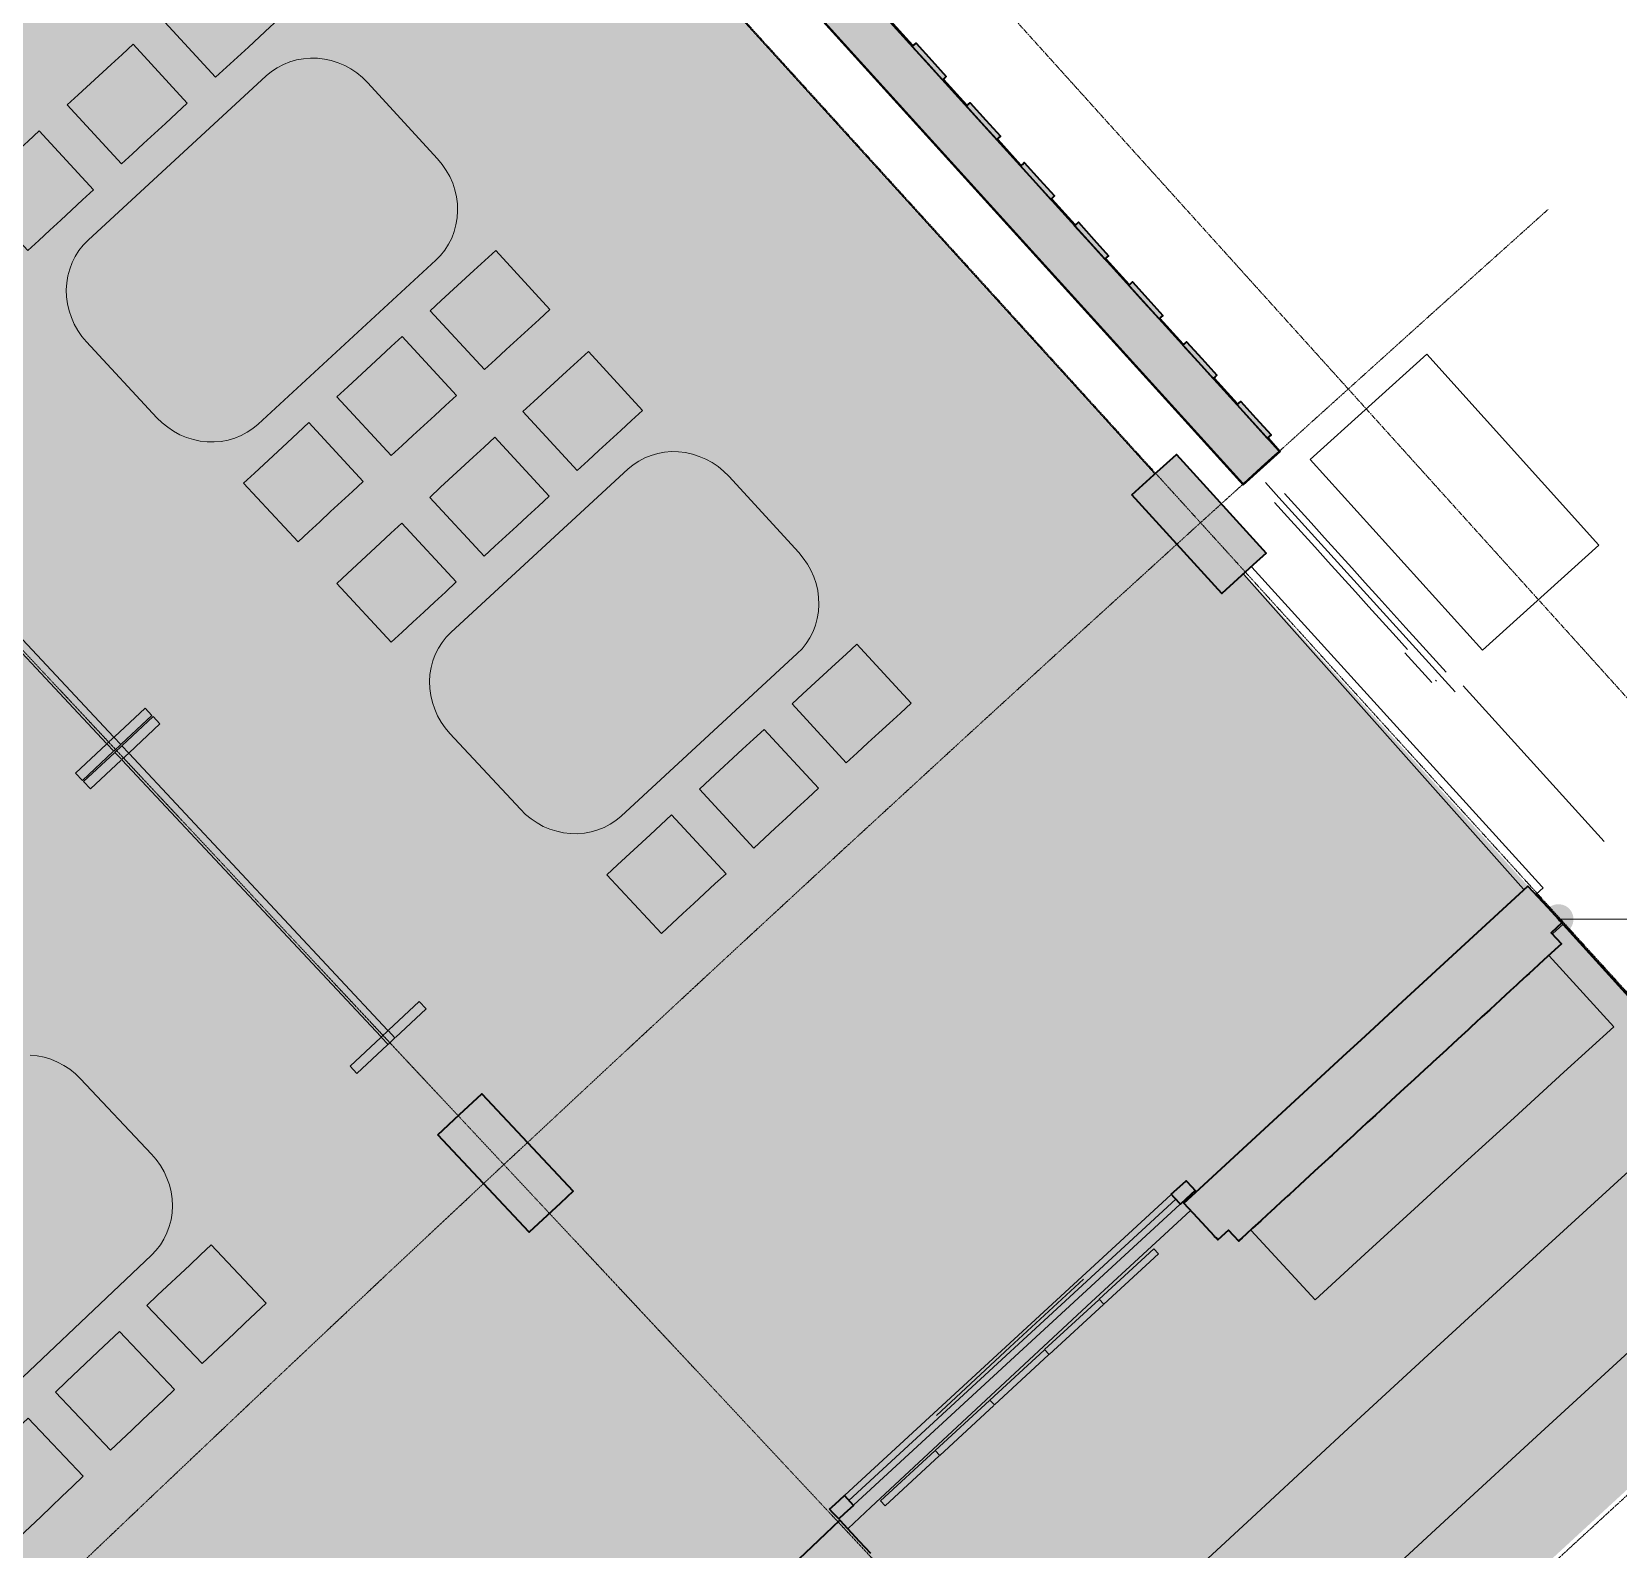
# Model space of a CAD drawing. Header units: millimetres. Extents: x -100577 to 287200, y -212120 to 238461.
# Drawn here: x 76641 to 81392, y 43180 to 47726 of the extents above; entities that cross this region are included whole.
import ezdxf

# ---------------------------------------------------------------- set-up
doc = ezdxf.new("R2010")
doc.units = ezdxf.units.MM
doc.linetypes.add('DASHDOT', pattern=[3.556, 2.54, -0.508, 0, -0.508])
doc.linetypes.add('PHANTOM', pattern=[6.35, 3.175, -0.635, 0.635, -0.635, 0.635, -0.635])
for name, color, linetype, lineweight in [('01_切断（構造・壁）', 7, 'Continuous', 35), ('03_切断（ガラス）', 5, 'Continuous', 13), ('06_部屋の色', 8, 'Continuous', 0), ('07_切断（建具）', 7, 'Continuous', 18), ('10_見えがかり', 7, 'Continuous', 13), ('11_見えがかり（家具）', 8, 'Continuous', 9), ('20_上部（屋根の外形・梁）', 8, 'PHANTOM', 9), ('40_通り芯', 1, 'DASHDOT', 9), ('50_寸法', 3, 'Continuous', 9)]:
    doc.layers.add(name, color=color, linetype=linetype, lineweight=lineweight)

msp = doc.modelspace()

# ---------------------------------------------------------------- hatches: boundary and pattern name
at = {"layer": '01_切断（構造・壁）'}
for points in [[(77620.5, 49510.1), (80375.7, 46470.6), (80376.9, 46469.1), (80376.9, 46469.1), (80376.9, 46469.1), (80375.6, 46467.8), (80364.1, 46457.3), (80323.2, 46420.3), (80270.8, 46372.8), (80269.4, 46371.6), (80268.1, 46373), (77512.7, 49412.7), (75206.6, 51956.8), (73114.4, 54264.9), (72977.1, 54416.4), (72975.9, 54417.8), (72975.9, 54417.8), (72975.9, 54417.8), (72977.3, 54419.1), (73001.8, 54441.4), (73041.1, 54477), (73041.3, 54477.2), (73082, 54514.1), (73082, 54514.1), (73082, 54514.1), (73083.5, 54515.3), (73083.5, 54515.3), (73083.5, 54515.3), (73084.8, 54514), (73824.8, 53697.6), (77509.9, 49632.2), (77595.6, 49537.6), (77620.4, 49510.3), (77620.4, 49510.3)], [(79336.6, 47639.2), (79380, 47591.4), (79374.7, 47586.6), (79368.9, 47581.3), (79325.5, 47629.2), (79278.2, 47681.4), (79283.5, 47686.2), (79289.3, 47691.4)], [(79498.4, 47460.8), (79542.1, 47412.6), (79536.7, 47407.7), (79531, 47402.5), (79487.3, 47450.7), (79440.3, 47502.6), (79445.6, 47507.4), (79451.4, 47512.6)], [(79660.2, 47282.3), (79704.1, 47233.8), (79698.7, 47228.9), (79693, 47223.7), (79649.1, 47272.2), (79602.4, 47323.7), (79607.8, 47328.6), (79613.5, 47333.8)], [(79822, 47103.8), (79866.2, 47055), (79860.8, 47050.1), (79855.1, 47044.9), (79810.9, 47093.7), (79764.4, 47144.9), (79769.9, 47149.9), (79775.6, 47155)], [(79983.8, 46925.3), (80028.3, 46876.2), (80022.8, 46871.2), (80017.2, 46866.1), (79972.7, 46915.2), (79926.5, 46966.1), (79932, 46971.1), (79937.6, 46976.2)], [(80145.6, 46746.8), (80190.4, 46697.4), (80184.9, 46692.4), (80179.3, 46687.3), (80134.5, 46736.7), (80088.6, 46787.3), (80094.1, 46792.3), (80099.7, 46797.4)], [(80307.4, 46568.3), (80352.5, 46518.6), (80346.9, 46513.5), (80341.4, 46508.5), (80296.3, 46558.2), (80250.7, 46608.5), (80256.2, 46613.5), (80261.8, 46618.6)], [(79935.9, 46339), (80001.5, 46398.6), (80069.2, 46460), (80338.1, 46163.9), (80299.5, 46128.8), (80204.9, 46042.9)], [(80187.9, 44112.9), (80184.5, 44116.6), (80183, 44118.2), (80133.3, 44172.2), (80091.5, 44217.5), (80139.2, 44261.4), (80579.9, 44667.5), (80622.4, 44706.7), (80662.4, 44743.6), (80746.6, 44821.2), (81121.8, 45166.9), (81121.8, 45166.9), (81121.8, 45166.9), (81180, 45103.8), (81213.3, 45067.7), (81216.9, 45063.7), (81219.5, 45060.9), (81223.5, 45056.6), (81223.5, 45056.6), (81223.5, 45056.6), (81191.6, 45027.2), (81222.1, 44994.1), (81212.5, 44985.4), (81180.3, 44955.7), (81155.9, 44933.2), (81136.2, 44915), (81136.2, 44915), (81127.9, 44907.4), (81125.7, 44905.3), (81118.4, 44898.6), (81094.5, 44876.6), (81087.5, 44870.2), (81070, 44854), (81038.7, 44825.2), (81008.6, 44797.4), (81007.4, 44796.4), (80984.2, 44774.9), (80964.5, 44756.8), (80964.5, 44756.8), (80952.9, 44746.1), (80942.4, 44736.4), (80942.4, 44736.4), (80922.8, 44718.3), (80898.3, 44695.8), (80878.6, 44677.7), (80878.6, 44677.7), (80867, 44666.9), (80856.6, 44657.3), (80856.6, 44657.3), (80836.9, 44639.2), (80830.7, 44633.5), (80812.5, 44616.7), (80781.1, 44587.8), (80751, 44560.1), (80726.6, 44537.5), (80695.3, 44508.7), (80665.2, 44480.9), (80640.7, 44458.4), (80621.1, 44440.3), (80621.1, 44440.3), (80609.4, 44429.6), (80599, 44420), (80599, 44420), (80579.3, 44401.8), (80554.9, 44379.3), (80535.2, 44361.2), (80535.2, 44361.2), (80528.8, 44355.3), (80523.6, 44350.4), (80493.5, 44322.7), (80469, 44300.2), (80437.7, 44271.3), (80407.6, 44243.6), (80403, 44239.3), (80383.2, 44221), (80363.5, 44202.9), (80363.5, 44202.9), (80351.9, 44192.2), (80341.4, 44182.6), (80341.4, 44182.6), (80321.8, 44164.5), (80297.3, 44141.9), (80277.6, 44123.8), (80277.6, 44123.8), (80266, 44113.1), (80258.3, 44106), (80255.6, 44103.5), (80255.6, 44103.5), (80255.6, 44103.5), (80241.2, 44119.1), (80225.1, 44136.6), (80193.2, 44107.2)], [(77857.7, 44422.1), (77922.4, 44482.6), (77989.2, 44545), (78262.5, 44252.8), (78224.3, 44217.2), (78131, 44129.9)], [(80053.8, 44243.7), (80070, 44258.7), (80097.9, 44284.4), (80115, 44265.8), (80125, 44255), (80097.1, 44229.3), (80080.9, 44214.3), (80063.8, 44232.9)], [(79030.6, 43300.8), (79046.8, 43315.8), (79074.7, 43341.4), (79091.8, 43322.9), (79101.8, 43312), (79073.9, 43286.4), (79057.7, 43271.4), (79040.6, 43289.9)], [(78142.2, 42199.7), (78137.7, 42204.4), (78137.2, 42204.9), (78086.7, 42258.2), (78051.3, 42295.5), (78044.3, 42302.9), (78507.9, 42742.8), (78978, 43189), (79019.2, 43228), (79060.8, 43267.5), (79060.8, 43267.5), (79060.8, 43267.5), (79119.4, 43204.8), (79153, 43168.9), (79159.3, 43162.2), (79163.3, 43158), (79163.3, 43158), (79163.3, 43158), (79150.4, 43145.8), (79131.8, 43128.2), (79149.4, 43109.7), (79162.8, 43095.5), (79153.4, 43086.6), (79141.1, 43074.9), (79141.1, 43074.9), (79121.7, 43056.5), (79097.5, 43033.6), (79068.8, 43006.3), (79061.2, 42999.1), (79061.1, 42999), (79060.4, 42998.4), (79056.4, 42994.6), (79056.4, 42994.6), (79037.1, 42976.2), (79012.9, 42953.3), (78982.1, 42924), (78952.4, 42895.9), (78928.3, 42872.9), (78908.9, 42854.6), (78908.9, 42854.6), (78897.4, 42843.7), (78888.3, 42835), (78867.8, 42815.5), (78843.6, 42792.6), (78824.2, 42774.2), (78824.2, 42774.2), (78812.8, 42763.3), (78802.5, 42753.6), (78802.5, 42753.6), (78783.1, 42735.2), (78759, 42712.3), (78728.1, 42683), (78698.5, 42654.9), (78674.3, 42631.9), (78643.5, 42602.7), (78613.8, 42574.5), (78589.7, 42551.6), (78570.3, 42533.2), (78570.3, 42533.2), (78558.8, 42522.3), (78556.3, 42519.9), (78529.2, 42494.2), (78505, 42471.3), (78485.7, 42452.9), (78485.7, 42452.9), (78474.2, 42442), (78463.9, 42432.3), (78463.9, 42432.3), (78458.2, 42426.9), (78458.2, 42426.9), (78401, 42372.6), (78401, 42372.6), (78389.5, 42361.7), (78379.3, 42351.9), (78379.3, 42351.9), (78359.9, 42333.5), (78335.7, 42310.6), (78304.9, 42281.4), (78275.2, 42253.2), (78251.1, 42230.3), (78220.2, 42201), (78210, 42191.3), (78179, 42223.9), (78163, 42208.7), (78161.6, 42207.4), (78147.5, 42194.1), (78147.5, 42194.1), (78147.5, 42194.1)]]:
    msp.add_hatch(color=7, dxfattribs=at).paths.add_polyline_path(points)
at = {"layer": '06_部屋の色', "true_color": 0xe9dfcf}
for points in [[(72573.6, 54580.1), (81121.7, 45167.3), (80091.1, 44217.5), (80114.8, 44191.8), (79084.4, 43242.2), (79060.5, 43267.7), (75806.3, 46747.5), (75857.8, 46797.3), (75926.6, 46876.4), (75988.2, 46961.2), (76042.2, 47051.1), (76088.1, 47145.3), (76125.7, 47243.1), (76154.6, 47343.9), (76174.6, 47446.8), (76185.6, 47551.1), (76187.4, 47655.9), (76180.1, 47760.5), (76163.7, 47864), (76138.3, 47965.7), (76104.2, 48064.8), (76061.6, 48160.6), (76010.7, 48252.3), (75952.1, 48339.2), (75886.1, 48420.7), (75813.3, 48496.1), (75734.2, 48564.8), (75649.4, 48626.5), (75559.5, 48680.4), (75465.3, 48726.4), (75367.4, 48764), (75266.7, 48792.9), (75163.8, 48812.9), (75059.5, 48823.8), (74954.7, 48825.7), (74850.1, 48818.3), (74746.6, 48801.9), (74644.9, 48776.6), (74545.8, 48742.5), (74450, 48699.8), (74358.3, 48649), (74271.4, 48590.4), (74189.9, 48524.4), (74166.1, 48501.4), (70375.6, 52554.5)], [(68641.1, 50908.4), (70375.6, 52554.5), (74166.1, 48501.4), (74114.5, 48451.6), (74045.7, 48372.5), (73984.1, 48287.7), (73930.1, 48197.8), (73884.2, 48103.6), (73846.6, 48005.7), (73817.7, 47904.9), (73797.7, 47802), (73786.8, 47697.8), (73784.9, 47593), (73792.2, 47488.4), (73808.6, 47384.9), (73834, 47283.1), (73868.1, 47184), (73910.8, 47088.3), (73961.6, 46996.6), (74020.2, 46909.7), (74086.2, 46828.2), (74159, 46752.8), (74238.1, 46684), (74322.9, 46622.4), (74412.8, 46568.4), (74507, 46522.4), (74604.9, 46484.9), (74705.6, 46456), (74808.5, 46436), (74912.8, 46425), (75017.6, 46423.2), (75122.2, 46430.5), (75225.7, 46446.9), (75327.4, 46472.3), (75426.6, 46506.4), (75522.3, 46549), (75614, 46599.9), (75700.9, 46658.5), (75782.4, 46724.4), (75806.3, 46747.5), (79060.5, 43267.7), (78044, 42303), (78068.1, 42277.6), (77051.7, 41313.1), (77027.4, 41338.3), (67549.2, 51180.5), (67984.8, 51593.9)], [(78059.9, 44337.7), (80136.8, 46251.8), (81121.7, 45167.3), (80091.1, 44217.5), (80114.8, 44191.8), (79084.4, 43242.2)], [(77027.4, 41338.3), (76011.2, 42393.5), (78059.9, 44337.7), (79060.5, 43267.7), (78044, 42303), (78068.1, 42277.6), (77051.7, 41313.1)]]:
    msp.add_hatch(color=8, dxfattribs=at).paths.add_polyline_path(points)
at = {"layer": '06_部屋の色', "true_color": 0x6fa96e}
h = msp.add_hatch(color=8, dxfattribs=at)
h.paths.add_polyline_path([(70957.1, 51933.9), (71070.8, 52040.2), (71300, 52253.9), (71529.5, 52467.2), (71759.4, 52680.2), (71989.5, 52892.8), (72220, 53105), (72450.9, 53316.9), (72682, 53528.5), (72913.5, 53739.7), (73145.3, 53950.5), (80137, 46251.4), (79917, 46051.3), (79697.4, 45851), (79478.1, 45650.2), (79259, 45449.2), (79040.3, 45247.8), (78821.9, 45046), (78603.8, 44843.9), (78386, 44641.5), (78168.6, 44438.8), (78060.7, 44337.9), (78060.7, 44337.9), (78060.7, 44337.9), (78060.7, 44337.9), (77951.4, 44235.7), (77734.6, 44032.3), (77518, 43828.5), (77301.8, 43624.4), (77085.9, 43420), (76870.3, 43215.3), (76655.1, 43010.2), (76440.1, 42804.8), (76225.5, 42599), (76011.1, 42393), (68797.1, 49884.2), (69023, 50101.3), (69249.2, 50318.2), (69475.7, 50534.6), (69702.6, 50750.8), (69929.8, 50966.6), (70157.4, 51182), (70385.2, 51397.1), (70613.4, 51611.8), (70842, 51826.2), (70953.5, 51930.5)])
h.paths.add_polyline_path([(73784.9, 47593), (73792.2, 47488.4), (73808.6, 47384.9), (73834, 47283.1), (73868.1, 47184), (73910.8, 47088.3), (73961.6, 46996.6), (74020.2, 46909.7), (74086.2, 46828.2), (74159, 46752.8), (74238.1, 46684), (74322.9, 46622.4), (74412.8, 46568.4), (74507, 46522.4), (74604.9, 46484.9), (74705.6, 46456), (74808.5, 46436), (74912.8, 46425), (75017.6, 46423.2), (75122.2, 46430.5), (75225.7, 46446.9), (75327.4, 46472.3), (75426.6, 46506.4), (75522.3, 46549), (75614, 46599.9), (75700.9, 46658.5), (75782.4, 46724.4), (75803.3, 46744.6), (75806.8, 46748), (75806.8, 46748), (75857.8, 46797.3), (75926.6, 46876.4), (75988.2, 46961.2), (76042.2, 47051.1), (76088.1, 47145.3), (76125.7, 47243.1), (76154.6, 47343.9), (76174.6, 47446.8), (76185.6, 47551.1), (76187.4, 47655.9), (76180.1, 47760.5), (76163.7, 47864), (76138.3, 47965.7), (76104.2, 48064.8), (76061.6, 48160.6), (76010.7, 48252.3), (75952.1, 48339.2), (75886.1, 48420.7), (75813.3, 48496.1), (75734.2, 48564.8), (75649.4, 48626.5), (75559.5, 48680.4), (75465.3, 48726.4), (75367.4, 48764), (75266.7, 48792.9), (75163.8, 48812.9), (75059.5, 48823.8), (74954.7, 48825.7), (74850.1, 48818.3), (74746.6, 48801.9), (74644.9, 48776.6), (74545.8, 48742.5), (74450, 48699.8), (74358.3, 48649), (74271.4, 48590.4), (74189.9, 48524.4), (74166.6, 48501.9), (74114.5, 48451.6), (74045.7, 48372.5), (73984.1, 48287.7), (73930.1, 48197.8), (73884.2, 48103.6), (73846.6, 48005.7), (73817.7, 47904.9), (73797.7, 47802), (73786.8, 47697.8)], flags=0)
at = {"layer": '06_部屋の色', "true_color": 0xd8ccb8}
msp.add_hatch(color=8, dxfattribs=at).paths.add_polyline_path([(53145.7, 13394.3), (53666, 14131.8), (54189.7, 14866.8), (54716.8, 15599.3), (55247.4, 16329.3), (55781.5, 17056.8), (56318.9, 17781.8), (56859.8, 18504.2), (57404.1, 19224.1), (57951.8, 19941.4), (58502.8, 20656.2), (59057.2, 21368.3), (59614.9, 22077.8), (60176, 22784.7), (60740.4, 23488.9), (61308.1, 24190.4), (61879.2, 24889.3), (62453.5, 25585.4), (63031.1, 26278.9), (63611.9, 26969.6), (64196, 27657.6), (64783.3, 28342.8), (65373.9, 29025.2), (65967.6, 29704.9), (66564.6, 30381.7), (67164.7, 31055.7), (67768, 31726.9), (68374.5, 32395.3), (68984.1, 33060.7), (69596.8, 33723.3), (70212.7, 34383), (70831.7, 35039.8), (71453.7, 35693.7), (72078.8, 36344.6), (72707, 36992.6), (73338.2, 37637.6), (73972.5, 38279.6), (74609.8, 38918.6), (75250, 39554.6), (75893.3, 40187.6), (76539.6, 40817.5), (77188.8, 41444.4), (77840.9, 42068.3), (78496, 42689), (79154, 43306.7), (79814.9, 43921.2), (80478.7, 44532.7), (81145.4, 45140.9), (82153.8, 44030.5), (81492.4, 43427), (80833.8, 42820.3), (80178, 42210.6), (79525.2, 41597.8), (78875.2, 40981.9), (78228.2, 40363), (77584.1, 39741), (76942.9, 39116), (76304.6, 38487.9), (75669.4, 37856.9), (75037.1, 37222.9), (74407.8, 36585.9), (73781.5, 35945.9), (73158.3, 35303), (72538, 34657.2), (71920.9, 34008.5), (71306.8, 33356.8), (70695.7, 32702.3), (70087.8, 32044.9), (69483, 31384.7), (68881.2, 30721.6), (68282.7, 30055.6), (67687.2, 29386.9), (67094.9, 28715.3), (66505.8, 28041), (65919.9, 27363.9), (65337.2, 26684.1), (64757.7, 26001.5), (64181.4, 25316.2), (63608.3, 24628.2), (63038.5, 23937.5), (62471.9, 23244.1), (61908.7, 22548), (61348.7, 21849.3), (60792, 21148), (60238.6, 20444), (59688.6, 19737.5), (59141.8, 19028.4), (58598.5, 18316.7), (58058.5, 17602.4), (57521.8, 16885.6), (56988.6, 16166.3), (56458.7, 15444.5), (55932.3, 14720.2), (55409.2, 13993.4), (54889.6, 13264.2), (54373.5, 12532.5), (53860.8, 11798.4), (53351.5, 11061.9), (52845.8, 10323), (52343.5, 9581.8), (51844.7, 8838.1), (51349.5, 8092.2), (50857.7, 7343.9), (50369.5, 6593.3), (49884.8, 5840.4), (49403.7, 5085.2), (48926.2, 4327.7), (48452.2, 3568.1), (47177.7, 4359.1), (47655.4, 5124.8), (48136.7, 5888.2), (48621.7, 6649.3), (49110.2, 7408.1), (49602.2, 8164.7), (50097.8, 8918.9), (50597, 9670.8), (51099.7, 10420.3), (51606, 11167.4), (52115.7, 11912.1), (52629, 12654.4)])
at = {"layer": '50_寸法'}
msp.add_hatch(color=7, dxfattribs=at).paths.add_polyline_path([(81248.5, 45039.7), (81242.4, 45033.3), (81235.1, 45028.3), (81227, 45024.8), (81218.4, 45023), (81209.6, 45022.8), (81200.9, 45024.4), (81192.7, 45027.7), (81185.3, 45032.4), (81179, 45038.6), (81173.9, 45045.8), (81170.4, 45053.9), (81168.6, 45062.6), (81168.5, 45071.4), (81170, 45080.1), (81173.3, 45088.3), (81178.1, 45095.7), (81184.2, 45102), (81191.5, 45107), (81199.6, 45110.5), (81208.2, 45112.4), (81217, 45112.5), (81225.7, 45110.9), (81233.9, 45107.7), (81241.3, 45102.9), (81247.6, 45096.7), (81252.7, 45089.5), (81256.2, 45081.4), (81258, 45072.8), (81258.1, 45063.9), (81256.6, 45055.3), (81253.3, 45047.1)])

# ---------------------------------------------------------------- linework, layer by layer
at = {"layer": '01_切断（構造・壁）'}
for points in [[(77620.5, 49510.1), (80375.7, 46470.6), (80376.9, 46469.1), (80376.9, 46469.1), (80376.9, 46469.1), (80375.6, 46467.8), (80364.1, 46457.3), (80323.2, 46420.3), (80270.8, 46372.8), (80269.4, 46371.6), (80268.1, 46373), (77512.7, 49412.7), (75206.6, 51956.8)], [(79336.6, 47639.2), (79380, 47591.4), (79374.7, 47586.6), (79368.9, 47581.3), (79325.5, 47629.2), (79278.2, 47681.4), (79283.5, 47686.2), (79289.3, 47691.4), (79336.6, 47639.2)], [(79498.4, 47460.8), (79542.1, 47412.6), (79536.7, 47407.7), (79531, 47402.5), (79487.3, 47450.7), (79440.3, 47502.6), (79445.6, 47507.4), (79451.4, 47512.6), (79498.4, 47460.8)], [(79660.2, 47282.3), (79704.1, 47233.8), (79698.7, 47228.9), (79693, 47223.7), (79649.1, 47272.2), (79602.4, 47323.7), (79607.8, 47328.6), (79613.5, 47333.8), (79660.2, 47282.3)], [(79822, 47103.8), (79866.2, 47055), (79860.8, 47050.1), (79855.1, 47044.9), (79810.9, 47093.7), (79764.4, 47144.9), (79769.9, 47149.9), (79775.6, 47155), (79822, 47103.8)], [(79983.8, 46925.3), (80028.3, 46876.2), (80022.8, 46871.2), (80017.2, 46866.1), (79972.7, 46915.2), (79926.5, 46966.1), (79932, 46971.1), (79937.6, 46976.2), (79983.8, 46925.3)], [(80145.6, 46746.8), (80190.4, 46697.4), (80184.9, 46692.4), (80179.3, 46687.3), (80134.5, 46736.7), (80088.6, 46787.3), (80094.1, 46792.3), (80099.7, 46797.4), (80145.6, 46746.8)], [(80307.4, 46568.3), (80352.5, 46518.6), (80346.9, 46513.5), (80341.4, 46508.5), (80296.3, 46558.2), (80250.7, 46608.5), (80256.2, 46613.5), (80261.8, 46618.6), (80307.4, 46568.3)], [(79935.9, 46339), (80001.5, 46398.6), (80069.2, 46460), (80338.1, 46163.9), (80299.5, 46128.8), (80204.9, 46042.9), (79935.9, 46339)], [(80187.9, 44112.9), (80184.5, 44116.6), (80183, 44118.2), (80133.3, 44172.2), (80091.5, 44217.5), (80139.2, 44261.4), (80579.9, 44667.5), (80622.4, 44706.7), (80662.4, 44743.6), (80746.6, 44821.2), (81121.8, 45166.9), (81121.8, 45166.9), (81121.8, 45166.9), (81180, 45103.8), (81213.3, 45067.7), (81216.9, 45063.7), (81219.5, 45060.9), (81223.5, 45056.6), (81223.5, 45056.6), (81223.5, 45056.6), (81191.6, 45027.2), (81222.1, 44994.1), (81212.5, 44985.4), (81180.3, 44955.7), (81155.9, 44933.2), (81136.2, 44915), (81136.2, 44915), (81127.9, 44907.4), (81125.7, 44905.3), (81118.4, 44898.6), (81094.5, 44876.6), (81087.5, 44870.2), (81070, 44854), (81038.7, 44825.2), (81008.6, 44797.4), (81007.4, 44796.4), (80984.2, 44774.9), (80964.5, 44756.8), (80964.5, 44756.8), (80952.9, 44746.1), (80942.4, 44736.4), (80942.4, 44736.4), (80922.8, 44718.3), (80898.3, 44695.8), (80878.6, 44677.7), (80878.6, 44677.7), (80867, 44666.9), (80856.6, 44657.3), (80856.6, 44657.3), (80836.9, 44639.2), (80830.7, 44633.5), (80812.5, 44616.7), (80781.1, 44587.8), (80751, 44560.1), (80726.6, 44537.5), (80695.3, 44508.7), (80665.2, 44480.9), (80640.7, 44458.4), (80621.1, 44440.3), (80621.1, 44440.3), (80609.4, 44429.6), (80599, 44420), (80599, 44420), (80579.3, 44401.8), (80554.9, 44379.3), (80535.2, 44361.2), (80535.2, 44361.2), (80528.8, 44355.3), (80523.6, 44350.4), (80493.5, 44322.7), (80469, 44300.2), (80437.7, 44271.3), (80407.6, 44243.6), (80403, 44239.3), (80383.2, 44221), (80363.5, 44202.9), (80363.5, 44202.9), (80351.9, 44192.2), (80341.4, 44182.6), (80341.4, 44182.6), (80321.8, 44164.5), (80297.3, 44141.9), (80277.6, 44123.8), (80277.6, 44123.8), (80266, 44113.1), (80258.3, 44106), (80255.6, 44103.5), (80255.6, 44103.5), (80255.6, 44103.5), (80241.2, 44119.1), (80225.1, 44136.6), (80193.2, 44107.2), (80187.9, 44112.9)], [(77857.7, 44422.1), (77922.4, 44482.6), (77989.2, 44545), (78262.5, 44252.8), (78224.3, 44217.2), (78131, 44129.9), (77857.7, 44422.1)], [(80053.8, 44243.7), (80070, 44258.7), (80097.9, 44284.4), (80115, 44265.8), (80125, 44255), (80097.1, 44229.3), (80080.9, 44214.3), (80063.8, 44232.9), (80053.8, 44243.7)], [(79030.6, 43300.8), (79046.8, 43315.8), (79074.7, 43341.4), (79091.8, 43322.9), (79101.8, 43312), (79073.9, 43286.4), (79057.7, 43271.4), (79040.6, 43289.9), (79030.6, 43300.8)], [(78507.9, 42742.8), (78978, 43189), (79019.2, 43228), (79060.8, 43267.5), (79060.8, 43267.5), (79060.8, 43267.5), (79119.4, 43204.8), (79153, 43168.9)]]:
    msp.add_lwpolyline(points, dxfattribs=at)
at = {"layer": '03_切断（ガラス）'}
for points in [[(80863.8, 45792.7), (80376.3, 46330.8)], [(80067.3, 44229), (79088.3, 43326.8)], [(79350.8, 43581.4), (79570.7, 43785.6), (79790.7, 43989.8)]]:
    msp.add_lwpolyline(points, dxfattribs=at)
at = {"layer": '07_切断（建具）'}
for points in [[(80376.3, 46330.8), (80336.1, 46375.2)], [(80834.3, 45776.8), (80753.7, 45865.8)], [(80904, 45748.3), (80863.8, 45792.7)], [(81350.6, 45300), (80927.6, 45766.9)]]:
    msp.add_lwpolyline(points, dxfattribs=at)
at = {"layer": '10_見えがかり'}
for points in [[(80003.4, 46403), (72840.3, 54290.8), (72975.3, 54413.3), (80269.2, 46367.3), (80381.3, 46468.9), (80344.9, 46509)], [(79279.6, 47685.3), (79210.9, 47761.2)], [(79441.6, 47506.4), (79372.9, 47582.3)], [(79603.6, 47327.6), (79534.9, 47403.4)], [(79765.6, 47148.7), (79696.9, 47224.5)], [(79927.6, 46969.8), (79858.9, 47045.7)], [(80089.6, 46790.9), (80020.9, 46866.8)], [(80251.6, 46612.1), (80182.9, 46687.9)], [(80392.5, 46342.7), (80472.4, 46254.5), (80513, 46209.7), (80553.6, 46164.8), (80594.3, 46120), (80634.9, 46075.2), (80675.5, 46030.3), (80756.7, 45940.7), (80797.3, 45895.8), (80877.2, 45807.6)], [(80442.8, 46227.7), (80402.1, 46272.5), (80362.9, 46315.9)], [(80761.7, 45875.6), (80727.1, 45913.8), (80686.5, 45958.6), (80645.8, 46003.5), (80605.2, 46048.3), (80564.6, 46093.2), (80524, 46138), (80483.4, 46182.8), (80442.8, 46227.7)], [(81108.6, 45157.5), (80271.2, 46100.4)], [(80295.1, 46122.1), (81163.9, 45165.4), (81163.8, 45165.3)], [(80847.6, 45780.8), (80844.9, 45783.7)], [(81163.8, 45165.3), (81167.6, 45161.2), (81147, 45142.6)], [(82291.5, 44452.7), (82291.5, 44405.6), (81817.2, 44405.7), (81148.9, 45141.6)], [(81224.1, 45054.5), (81226.2, 45052.2), (81196.5, 45024.8)], [(81227.4, 45050.6), (81950.5, 44254.4)], [(79076.2, 43342.8), (80052.3, 44242.4)], [(80635.1, 43045.8), (80897.6, 43288.2), (81160.5, 43530.2), (81423.9, 43771.6), (81687.7, 44012.5), (81951.8, 44252.8), (81985.4, 44215.8), (82321.9, 43846), (82355.5, 43809), (82091.9, 43569.1), (81828.9, 43328.9), (81566.4, 43088.3)], [(79086.3, 43243.1), (79154, 43306.7), (79814.9, 43921.2), (80110.7, 44193.7)], [(80079.4, 44212.9), (79103.3, 43313.4)], [(79851.7, 43914.8), (79838.2, 43929.5), (80002, 44080.4), (80015.6, 44065.7), (79851.7, 43914.8)], [(79687.9, 43763.8), (79674.4, 43778.5), (79836.7, 43928.1)], [(79850.3, 43913.4), (79687.9, 43763.8)], [(79524.1, 43612.8), (79510.5, 43627.5), (79672.9, 43777.1)], [(79686.5, 43762.4), (79524.1, 43612.8)], [(79360.3, 43461.8), (79346.7, 43476.5), (79509.1, 43626.2)], [(79522.6, 43611.5), (79360.3, 43461.8)], [(79196.5, 43310.9), (79182.9, 43325.6), (79345.2, 43475.2)], [(79358.8, 43460.5), (79196.5, 43310.9)]]:
    msp.add_lwpolyline(points, dxfattribs=at)
at = {"layer": '11_見えがかり（家具）'}
for points in [[(77224.2, 47619.6), (77191.4, 47589.4), (77028.9, 47766), (77061.7, 47796.3), (77160.4, 47886.9), (77193.3, 47917.2), (77226.2, 47947.4), (77388.5, 47770.5), (77355.6, 47740.4), (77322.7, 47710.2), (77289.9, 47680), (77257, 47649.8), (77224.2, 47619.6)], [(76943, 47360.5), (76910.2, 47330.2), (76747.4, 47506.5), (76780.2, 47536.8), (76878.7, 47627.7), (76911.5, 47658), (76944.4, 47688.2), (77107, 47511.7), (77074.2, 47481.5), (77041.4, 47451.2), (77008.6, 47421), (76975.8, 47390.7), (76943, 47360.5)], [(76745.9, 46973.8), (76749.3, 46994.5), (76754.7, 47014.7), (76762.1, 47034.1), (76771.4, 47052.7), (76782.5, 47070.1), (76795.3, 47086.3), (76809.7, 47101.1), (77343.5, 47593.4), (77359.4, 47606.6), (77376.5, 47618.1), (77394.8, 47627.7), (77414.1, 47635.5), (77434, 47641.3), (77454.6, 47645.1), (77475.5, 47646.8), (77496.5, 47646.5), (77517.5, 47644.1), (77538.3, 47639.6), (77558.7, 47633.1), (77578.3, 47624.7), (77597.2, 47614.4), (77615, 47602.4), (77631.7, 47588.7), (77647, 47573.4), (77856.6, 47345), (77870.4, 47328.4), (77882.6, 47310.6), (77893.1, 47291.8), (77901.7, 47272.1), (77908.4, 47251.8), (77913.1, 47231), (77915.8, 47210), (77916.5, 47188.9), (77915.1, 47167.9), (77911.6, 47147.2), (77906.1, 47127.1), (77898.7, 47107.8), (77889.3, 47089.3), (77878.2, 47072), (77865.4, 47055.9), (77851, 47041.2), (77319.3, 46550.7), (77303.5, 46537.6), (77286.4, 46526.1), (77268.2, 46516.4), (77249.1, 46508.6), (77229.2, 46502.7), (77208.7, 46498.9), (77187.9, 46497.1), (77166.9, 46497.3), (77145.9, 46499.7), (77125.1, 46504.1), (77104.7, 46510.5), (77085, 46518.8), (77066.1, 46529), (77048.2, 46540.9), (77031.5, 46554.5), (77016.1, 46569.7), (76805.2, 46796.9), (76791.3, 46813.4), (76779, 46831.1), (76768.4, 46849.9), (76759.7, 46869.5), (76752.8, 46889.8), (76748, 46910.6), (76745.2, 46931.6), (76744.5, 46952.8), (76745.9, 46973.8)], [(76662.3, 47100.8), (76629.6, 47070.5), (76466.4, 47246.5), (76499.2, 47276.8), (76597.5, 47367.9), (76630.2, 47398.2), (76663, 47428.6), (76826, 47252.4), (76793.2, 47222.1), (76760.5, 47191.8), (76727.8, 47161.4), (76695, 47131.1), (76662.3, 47100.8)], [(78029.8, 46743.7), (77997.1, 46713.7), (77834.6, 46890.3), (77867.3, 46920.4), (77965.4, 47010.5), (77998.1, 47040.5), (78030.8, 47070.5), (78193, 46893.7), (78160.4, 46863.7), (78127.7, 46833.7), (78095.1, 46803.7), (78062.4, 46773.7), (78029.8, 46743.7)], [(77750.3, 46486.2), (77717.7, 46456.1), (77554.8, 46632.4), (77587.5, 46662.5), (77685.3, 46752.8), (77718, 46782.9), (77750.6, 46813), (77913.2, 46636.5), (77880.6, 46606.4), (77848, 46576.4), (77815.4, 46546.3), (77782.8, 46516.2), (77750.3, 46486.2)], [(78307.3, 46441.9), (78274.7, 46412), (78112.2, 46588.6), (78144.8, 46618.6), (78242.7, 46708.5), (78275.3, 46738.5), (78308, 46768.5), (78470.2, 46591.6), (78437.6, 46561.7), (78405, 46531.8), (78372.5, 46501.8), (78339.9, 46471.9), (78307.3, 46441.9)], [(80469.6, 46444.9), (80818.9, 46760.1), (81334.1, 46187.8), (80986.2, 45873.8), (80469.6, 46444.9)], [(77471.3, 46228.1), (77438.8, 46197.9), (77275.6, 46373.9), (77308.1, 46404.1), (77405.8, 46494.6), (77438.4, 46524.7), (77471, 46554.9), (77634, 46378.7), (77601.4, 46348.6), (77568.9, 46318.5), (77536.3, 46288.3), (77503.8, 46258.2), (77471.3, 46228.1)], [(78028.4, 46184.9), (77995.9, 46154.9), (77833, 46331.2), (77865.6, 46361.3), (77963.3, 46451.4), (77995.8, 46481.4), (78028.4, 46511.4), (78191, 46334.9), (78158.5, 46304.9), (78126, 46275), (78093.4, 46245), (78060.9, 46214.9), (78028.4, 46184.9)], [(76864.8, 45594.4), (76090.6, 46422.2)], [(76111.5, 46441.8), (76885.7, 45613.9)], [(77833.7, 45800.5), (77837, 45821.1), (77842.3, 45841.2), (77849.6, 45860.5), (77858.8, 45879), (77869.8, 45896.3), (77882.5, 45912.4), (77896.8, 45927), (78426.2, 46415.4), (78441.9, 46428.4), (78459, 46439.8), (78477.1, 46449.3), (78496.2, 46457), (78516.1, 46462.7), (78536.5, 46466.4), (78557.3, 46468.1), (78578.3, 46467.6), (78599.2, 46465.1), (78619.9, 46460.6), (78640.2, 46454), (78659.8, 46445.6), (78678.7, 46435.2), (78696.5, 46423.2), (78713.1, 46409.4), (78728.4, 46394.2), (78938, 46165.8), (78951.8, 46149.2), (78964, 46131.4), (78974.5, 46112.6), (78983.2, 46093), (78990, 46072.7), (78994.8, 46052), (78997.5, 46031), (78998.3, 46010), (78996.9, 45989.1), (78993.6, 45968.5), (78988.2, 45948.5), (78980.9, 45929.3), (78971.7, 45910.9), (78960.6, 45893.7), (78947.9, 45877.7), (78933.7, 45863.2), (78406.3, 45376.7), (78390.7, 45363.6), (78373.7, 45352.3), (78355.6, 45342.7), (78336.6, 45335), (78316.8, 45329.2), (78296.5, 45325.5), (78275.7, 45323.8), (78254.8, 45324.1), (78233.9, 45326.6), (78213.2, 45331), (78192.9, 45337.5), (78173.2, 45345.8), (78154.4, 45356.1), (78136.5, 45368), (78119.8, 45381.7), (78104.4, 45396.8), (77893.5, 45624), (77879.6, 45640.5), (77867.2, 45658.2), (77856.6, 45676.9), (77847.9, 45696.5), (77841, 45716.8), (77836.1, 45737.5), (77833.2, 45758.5), (77832.4, 45779.6), (77833.7, 45800.5)], [(77750, 45927.4), (77717.5, 45897.3), (77554.4, 46073.3), (77586.8, 46103.4), (77684.3, 46193.7), (77716.9, 46223.8), (77749.4, 46253.9), (77912.3, 46077.7), (77879.9, 46047.6), (77847.4, 46017.6), (77814.9, 45987.5), (77782.4, 45957.5), (77750, 45927.4)], [(79112.9, 45566.1), (79080.5, 45536.3), (78918, 45712.9), (78950.4, 45742.7), (79047.7, 45832.1), (79080.1, 45861.9), (79112.5, 45891.6), (79274.8, 45714.8), (79242.4, 45685.1), (79210, 45655.3), (79177.6, 45625.6), (79145.2, 45595.8), (79112.9, 45566.1)], [(76888.5, 45613.8), (76980.7, 45700), (77001.2, 45678), (76909, 45591.9)], [(76912.4, 45588.2), (77004.6, 45674.4), (77025.1, 45652.5), (76932.9, 45566.3)], [(78835.7, 45310.6), (78803.4, 45280.8), (78640.5, 45457.1), (78672.9, 45487), (78769.9, 45576.5), (78802.3, 45606.4), (78834.7, 45636.2), (78997.3, 45459.7), (78965, 45429.9), (78932.6, 45400.1), (78900.3, 45370.3), (78868, 45340.4), (78835.7, 45310.6)], [(76772.6, 45505.3), (76864.8, 45591.6)], [(76885.2, 45569.7), (76793.1, 45483.4), (76772.6, 45505.3)], [(76796.5, 45479.8), (76888.7, 45566)], [(76866.2, 45593), (76887, 45612.4), (76907.5, 45590.5), (76886.7, 45571), (76866.2, 45593)], [(76890.1, 45567.4), (76910.9, 45586.9), (76931.4, 45564.9), (76910.6, 45545.5), (76890.1, 45567.4)], [(76909.2, 45544.1), (76817, 45457.9), (76796.5, 45479.8)], [(77686.3, 44716.2), (76912, 45544)], [(76932.8, 45563.5), (77707, 44735.5)], [(78559, 45054.6), (78526.7, 45024.7), (78363.5, 45200.7), (78395.8, 45230.7), (78492.7, 45320.4), (78525, 45350.3), (78557.4, 45380.2), (78720.3, 45204), (78688, 45174.2), (78655.7, 45144.3), (78623.5, 45114.4), (78591.2, 45084.5), (78559, 45054.6)], [(81185.5, 44957.8), (81378.9, 44745.1), (81229.5, 44609.2), (81080.3, 44473.1), (80931.3, 44336.9), (80782.4, 44200.5), (80633.6, 44064)], [(77709.8, 44735.4), (77801.4, 44821.1), (77821.9, 44799.2), (77730.3, 44713.5)], [(77594.6, 44627.6), (77686.2, 44713.4)], [(77687.6, 44714.7), (77708.3, 44734.1), (77728.8, 44712.2), (77708.1, 44692.8), (77687.6, 44714.7)], [(77706.7, 44691.5), (77615.1, 44605.7), (77594.6, 44627.6)], [(76636.2, 44660.8), (76657.1, 44658.6), (76677.9, 44654.4), (76698.2, 44648.1), (76718, 44639.9), (76737, 44629.8), (76754.9, 44618), (76771.8, 44604.5), (76787.3, 44589.5), (76999.9, 44363.9), (77014, 44347.6), (77026.4, 44330), (77037.2, 44311.3), (77046.1, 44291.8), (77053.2, 44271.6), (77058.3, 44251), (77061.3, 44230), (77062.3, 44209), (77061.3, 44188.1), (77058.2, 44167.5), (77053.1, 44147.4), (77046, 44128), (77037.1, 44109.6), (77026.3, 44092.2), (77013.8, 44076.1), (76999.7, 44061.3), (76479.1, 43567.7)], [(80633.6, 44064), (80485, 43927.3), (80293.3, 44135.5)], [(77183, 43766.7), (77151, 43736.5), (76986.1, 43910.8), (77018.1, 43941.1), (77114.1, 44031.8), (77146.2, 44062), (77178.2, 44092.2), (77342.9, 43917.6), (77310.9, 43887.4), (77278.9, 43857.3), (77246.9, 43827.1), (77214.9, 43796.9), (77183, 43766.7)], [(76909.3, 43507.5), (76877.4, 43477.2), (76712.2, 43651.2), (76744.1, 43681.6), (76839.9, 43772.5), (76871.9, 43802.7), (76903.9, 43833), (77068.9, 43658.7), (77037, 43628.5), (77005, 43598.3), (76973.1, 43568), (76941.2, 43537.7), (76909.3, 43507.5)], [(76636.1, 43247.7), (76604.3, 43217.4), (76438.7, 43391.1), (76470.6, 43421.5), (76566.2, 43512.6), (76598.2, 43542.9), (76630.1, 43573.3), (76795.4, 43399.3), (76763.5, 43369), (76731.7, 43338.7), (76699.8, 43308.4), (76668, 43278.1), (76636.1, 43247.7)]]:
    msp.add_lwpolyline(points, dxfattribs=at)
at = {"layer": '20_上部（屋根の外形・梁）'}
msp.add_lwpolyline([(73655.8, 54332.6), (82593.2, 44429.2), (82593.7, 44428.7), (82593.2, 44428.2), (82160.7, 44023.7), (82160.5, 44023.6), (80113.1, 42142.6), (80112.7, 42142.3), (78096.3, 40228.7), (78095.9, 40228.4), (76107.7, 38285.4)], dxfattribs=at)
at = {"layer": '40_通り芯'}
for points in [[(83368.1, 42701.8), (70326.4, 57063.9)], [(81333.7, 40826.9), (68082.3, 54995.9)], [(76307.9, 42678.1), (76650.9, 43006.3), (76994.8, 43333.5), (77339.4, 43660), (77684.8, 43985.5), (78031.1, 44310.3), (78378.1, 44634.1), (78726, 44957.2), (79074.6, 45279.3), (79424, 45600.6), (79774.2, 45921.1), (80125.2, 46240.7), (80477, 46559.4), (80829.5, 46877.2), (81182.9, 47194.2)]]:
    msp.add_lwpolyline(points, dxfattribs=at)
at = {"layer": '50_寸法'}
for points in [[(81213.3, 45067.7), (83294.5, 45067.6)], [(76482.1, 39644.4), (76751.1, 39907.3), (77020.6, 40169.5), (77290.6, 40431.3), (77561.1, 40692.5), (77832.2, 40953.2), (78103.7, 41213.3), (78375.8, 41472.9), (78648.4, 41732), (78921.5, 41990.5), (79195.1, 42248.5), (79469.2, 42505.9), (79743.8, 42762.9), (80018.9, 43019.2), (80294.6, 43275), (80570.7, 43530.3), (80847.3, 43785.1), (81124.5, 44039.2), (81402.1, 44292.9), (81680.2, 44546)]]:
    msp.add_lwpolyline(points, dxfattribs=at)

doc.saveas('drawing.dxf')
